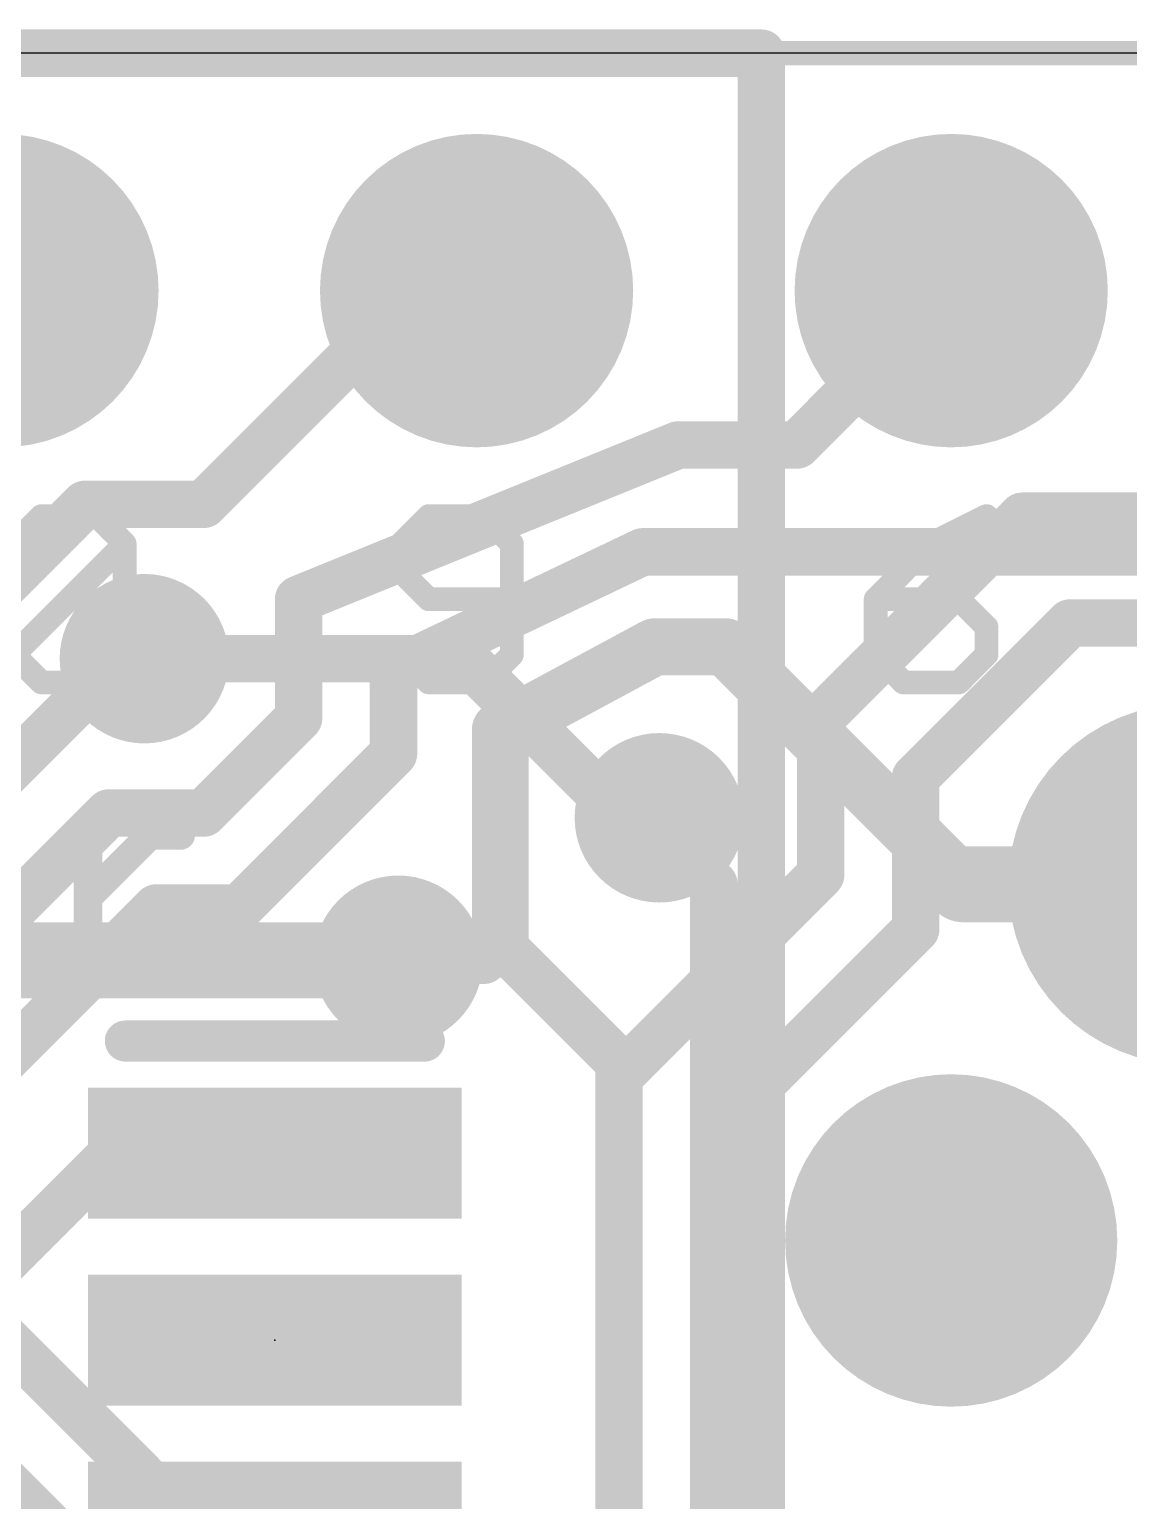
# Model space of a CAD drawing. Extents: x -6.8 to 60.3, y -8.9 to 34.9.
# Drawn here: x 31.9 to 37.78, y 15.12 to 22.99 of the extents above; entities that cross this region are included whole.
import ezdxf

# ---------------------------------------------------------------- set-up
doc = ezdxf.new("R2010")
doc.units = 0
for name, color, linetype in [('1', 12, 'CONTINUOUS'), ('16', 132, 'CONTINUOUS'), ('17', 110, 'CONTINUOUS'), ('18', 110, 'CONTINUOUS'), ('20', 53, 'CONTINUOUS'), ('21', 40, 'CONTINUOUS'), ('23', 40, 'CONTINUOUS'), ('47', 253, 'CONTINUOUS')]:
    doc.layers.add(name, color=color, linetype=linetype)

# ---------------------------------------------------------------- blocks, each defined once
blk = doc.blocks.new('ROUNDP')
at = {"const_width": 0.5}
blk.add_lwpolyline([(0, -0.25, 1), (0, 0.25, 1), (0, -0.25)], format="xyb", dxfattribs=at)
blk = doc.blocks.new('RECT')
blk.add_solid([(-0.5, -0.5), (0.5, -0.5), (-0.5, 0.5), (0.5, 0.5)])
blk = doc.blocks.new('ROUNDV')
at = {"const_width": 0.5}
blk.add_lwpolyline([(0, -0.25, 1), (0, 0.25, 1), (0, -0.25)], format="xyb", dxfattribs=at)

msp = doc.modelspace()

# ---------------------------------------------------------------- linework, layer by layer
at = {"layer": '1'}
for points, const_width in [([(35.814, 22.86), (0, 22.86)], 0.254), ([(35.814, 0), (35.814, 22.86)], 0.254), ([(32.8295, 20.447), (33.9725, 21.59)], 0.254), ([(33.9725, 21.59), (34.29, 21.59)], 0.254), ([(36.0045, 20.7645), (36.83, 21.59)], 0.254), ([(33.3375, 19.939), (35.3695, 20.7645)], 0.254), ([(35.3695, 20.7645), (36.0045, 20.7645)], 0.254), ([(31.3055, 19.558), (32.1945, 20.447)], 0.254), ([(32.1945, 20.447), (32.8295, 20.447)], 0.254), ([(33.8455, 19.558), (35.179, 20.193)], 0.254), ([(35.179, 20.193), (37.973, 20.193)], 0.254), ([(33.3375, 19.304), (33.3375, 19.939)], 0.254), ([(35.2425, 19.685), (34.417, 19.2405)], 0.3048), ([(35.2425, 19.685), (35.6235, 19.685)], 0.3048), ([(35.6235, 19.685), (36.8935, 18.415)], 0.3048), ([(29.96, 17.1965), (32.385, 19.6215)], 0.254), ([(32.385, 19.6215), (32.512, 19.6215)], 0.254), ([(33.8455, 19.1135), (33.8455, 19.558)], 0.254), ([(32.8295, 18.796), (33.3375, 19.304)], 0.254), ([(34.417, 19.2405), (34.417, 18.0975)], 0.3048), ([(33.02, 18.288), (33.8455, 19.1135)], 0.254), ([(30.46, 16.9345), (32.3215, 18.796)], 0.254), ([(32.3215, 18.796), (32.8295, 18.796)], 0.254), ([(35.2679, 18.7071), (35.2679, 18.7706)], 0.254), ([(35.56, 18.415), (35.2679, 18.7071)], 0.254), ([(36.8935, 18.415), (38.1, 18.415)], 0.4064), ([(35.56, 6.0325), (35.56, 18.415)], 0.254), ([(30.96, 16.6725), (32.5755, 18.288)], 0.254), ([(32.5755, 18.288), (33.02, 18.288)], 0.254), ([(34.417, 18.0975), (34.3281, 18.0086)], 0.254), ([(35.052, 17.4625), (34.417, 18.0975)], 0.254), ([(34.3281, 18.0086), (33.8709, 18.0086)], 0.254), ([(35.052, 13.3595), (35.052, 17.4625)], 0.254), ([(31.75, 16.383), (32.3436, 16.9766)], 0.254), ([(32.3436, 16.9766), (33.2105, 16.9766)], 0.254)]:
    msp.add_lwpolyline(points, dxfattribs=dict(at, const_width=const_width))
for points, const_width in [([(35.8775, 22.86, 1), (35.7505, 22.86)], 0.127), ([(35.814, 22.7965, 1), (35.814, 22.9235)], 0.127), ([(33.9725, 21.6535, 1), (33.9725, 21.5265)], 0.127), ([(34.0174, 21.5451, 1), (33.9276, 21.6349)], 0.127), ([(34.29, 21.5265, 1), (34.29, 21.6535)], 0.127), ([(36.8749, 21.5451, 1), (36.7851, 21.6349)], 0.127), ([(35.3695, 20.828, 1), (35.3695, 20.701)], 0.127), ([(35.3934, 20.7057, 1), (35.3456, 20.8233)], 0.127), ([(35.9596, 20.8094, 1), (36.0494, 20.7196)], 0.127), ([(36.0045, 20.701, 1), (36.0045, 20.828)], 0.127), ([(32.1945, 20.5105, 1), (32.1945, 20.3835)], 0.127), ([(32.2394, 20.4021, 1), (32.1496, 20.4919)], 0.127), ([(32.7846, 20.4919, 1), (32.8744, 20.4021)], 0.127), ([(32.8295, 20.3835, 1), (32.8295, 20.5105)], 0.127), ([(35.179, 20.2565, 1), (35.179, 20.1295)], 0.127), ([(35.2063, 20.1357, 1), (35.1517, 20.2503)], 0.127), ([(33.401, 19.939, 1), (33.274, 19.939)], 0.127), ([(33.3136, 19.9978, 1), (33.3614, 19.8802)], 0.127), ([(35.2425, 19.7612, 1), (35.2425, 19.6088)], 0.1524), ([(35.2786, 19.6179, 1), (35.2064, 19.7521)], 0.1524), ([(35.6774, 19.7389, 1), (35.5696, 19.6311)], 0.1524), ([(35.6235, 19.6088, 1), (35.6235, 19.7612)], 0.1524), ([(32.385, 19.685, 1), (32.385, 19.558)], 0.127), ([(32.4299, 19.5766, 1), (32.3401, 19.6664)], 0.127), ([(32.512, 19.558, 1), (32.512, 19.685)], 0.127), ([(33.909, 19.558, 1), (33.782, 19.558)], 0.127), ([(33.8182, 19.6153, 1), (33.8728, 19.5007)], 0.127), ([(33.274, 19.304, 1), (33.401, 19.304)], 0.127), ([(33.3824, 19.2591, 1), (33.2926, 19.3489)], 0.127), ([(34.4932, 19.2405, 1), (34.3408, 19.2405)], 0.1524), ([(34.3809, 19.3076, 1), (34.4531, 19.1734)], 0.1524), ([(33.8904, 19.0686, 1), (33.8006, 19.1584)], 0.127), ([(33.782, 19.1135, 1), (33.909, 19.1135)], 0.127), ([(32.3215, 18.8595, 1), (32.3215, 18.7325)], 0.127), ([(32.3664, 18.7511, 1), (32.2766, 18.8409)], 0.127), ([(32.7846, 18.8409, 1), (32.8744, 18.7511)], 0.127), ([(32.8295, 18.7325, 1), (32.8295, 18.8595)], 0.127), ([(35.3314, 18.7706, 1), (35.2044, 18.7706)], 0.127), ([(35.3128, 18.752, 1), (35.223, 18.6622)], 0.127), ([(35.2044, 18.7071, 1), (35.3314, 18.7071)], 0.127), ([(36.8935, 18.5166, 1), (36.8935, 18.3134)], 0.2032), ([(35.6235, 18.415, 1), (35.4965, 18.415)], 0.127), ([(35.5151, 18.3701, 1), (35.6049, 18.4599)], 0.127), ([(36.8396, 18.3611, 1), (36.9474, 18.4689)], 0.1524), ([(32.5755, 18.3515, 1), (32.5755, 18.2245)], 0.127), ([(32.6204, 18.2431, 1), (32.5306, 18.3329)], 0.127), ([(33.02, 18.2245, 1), (33.02, 18.3515)], 0.127), ([(32.9751, 18.3329, 1), (33.0649, 18.2431)], 0.127), ([(34.4619, 18.1424, 1), (34.3721, 18.0526)], 0.127), ([(34.4619, 18.0526, 1), (34.3721, 18.1424)], 0.127), ([(33.8709, 18.0721, 1), (33.8709, 17.9451)], 0.127), ([(34.2832, 18.0535, 1), (34.373, 17.9637)], 0.127), ([(34.3408, 18.0975, 1), (34.4932, 18.0975)], 0.1524), ([(34.3281, 17.9451, 1), (34.3281, 18.0721)], 0.127), ([(35.1155, 17.4625, 1), (34.9885, 17.4625)], 0.127), ([(35.0071, 17.4176, 1), (35.0969, 17.5074)], 0.127), ([(32.3436, 17.0401, 1), (32.3436, 16.9131)], 0.127), ([(32.3885, 16.9317, 1), (32.2987, 17.0215)], 0.127), ([(33.2105, 16.9131, 1), (33.2105, 17.0401)], 0.127)]:
    msp.add_lwpolyline(points, format="xyb", dxfattribs=dict(at, const_width=const_width))
at = {"layer": '16'}
for points, const_width in [([(35.814, 22.86), (0, 22.86)], 0.254), ([(35.814, 0), (35.814, 22.86)], 0.254), ([(36.1315, 19.304), (37.211, 20.3835)], 0.254), ([(37.211, 20.3835), (40.64, 20.3835)], 0.254), ([(36.6395, 18.9865), (37.465, 19.812)], 0.254), ([(37.465, 19.812), (40.894, 19.812)], 0.254), ([(34.2265, 19.6215), (32.512, 19.6215)], 0.254), ([(34.2265, 19.6215), (35.0774, 18.7706)], 0.254), ([(36.1315, 19.304), (36.1315, 18.4658)], 0.254), ([(36.6395, 18.1737), (36.6395, 18.9865)], 0.254), ([(35.0774, 18.7706), (35.2679, 18.7706)], 0.254), ([(36.1315, 18.4658), (35.052, 17.3863)], 0.254), ([(35.56, 17.0942), (36.6395, 18.1737)], 0.254), ([(31.5214, 18.0086), (33.8709, 18.0086)], 0.4064), ([(33.528, 14.224), (30.353, 17.399)], 0.254), ([(35.052, 17.3863), (35.052, 4.5085)], 0.254), ([(29.845, 17.145), (33.02, 13.97)], 0.254), ([(35.56, 5.1435), (35.56, 17.0942)], 0.254)]:
    msp.add_lwpolyline(points, dxfattribs=dict(at, const_width=const_width))
for points, const_width in [([(35.8775, 22.86, 1), (35.7505, 22.86)], 0.127), ([(35.814, 22.7965, 1), (35.814, 22.9235)], 0.127), ([(37.211, 20.447, 1), (37.211, 20.32)], 0.127), ([(37.2559, 20.3386, 1), (37.1661, 20.4284)], 0.127), ([(37.465, 19.8755, 1), (37.465, 19.7485)], 0.127), ([(37.5099, 19.7671, 1), (37.4201, 19.8569)], 0.127), ([(32.512, 19.685, 1), (32.512, 19.558)], 0.127), ([(34.2714, 19.6664, 1), (34.1816, 19.5766)], 0.127), ([(34.2265, 19.558, 1), (34.2265, 19.685)], 0.127), ([(36.195, 19.304, 1), (36.068, 19.304)], 0.127), ([(36.0866, 19.3489, 1), (36.1764, 19.2591)], 0.127), ([(36.703, 18.9865, 1), (36.576, 18.9865)], 0.127), ([(36.5946, 19.0314, 1), (36.6844, 18.9416)], 0.127), ([(35.0774, 18.8341, 1), (35.0774, 18.7071)], 0.127), ([(35.2679, 18.7071, 1), (35.2679, 18.8341)], 0.127), ([(35.0325, 18.7257, 1), (35.1223, 18.8155)], 0.127), ([(36.1764, 18.4209, 1), (36.0866, 18.5107)], 0.127), ([(36.068, 18.4658, 1), (36.195, 18.4658)], 0.127), ([(36.6844, 18.1288, 1), (36.5946, 18.2186)], 0.127), ([(33.8709, 17.907, 1), (33.8709, 18.1102)], 0.2032), ([(36.576, 18.1737, 1), (36.703, 18.1737)], 0.127), ([(35.1155, 17.3863, 1), (34.9885, 17.3863)], 0.127), ([(35.0071, 17.4312, 1), (35.0969, 17.3414)], 0.127), ([(35.6235, 17.0942, 1), (35.4965, 17.0942)], 0.127), ([(35.5151, 17.1391, 1), (35.6049, 17.0493)], 0.127)]:
    msp.add_lwpolyline(points, format="xyb", dxfattribs=dict(at, const_width=const_width))
at = {"layer": '20'}
msp.add_line((48.26, 22.86), (2.54, 22.86), dxfattribs=at)
at = {"layer": '21'}
for points, const_width in [([(31.8135, 20.236), (31.9618, 20.3843)], 0.127), ([(31.9618, 20.3843), (32.2584, 20.3843)], 0.127), ([(32.2584, 20.3843), (32.4067, 20.236)], 0.127), ([(34.034, 20.3843), (33.8857, 20.236)], 0.127), ([(34.3306, 20.3843), (34.034, 20.3843)], 0.127), ([(34.4789, 20.236), (34.3306, 20.3843)], 0.127), ([(37.0189, 20.3843), (36.7223, 20.236)], 0.127), ([(31.8135, 19.6428), (32.4067, 20.236)], 0.127), ([(32.4067, 20.236), (32.4067, 19.6428)], 0.127), ([(33.8857, 20.236), (33.8857, 20.0877)], 0.127), ([(34.4789, 19.6428), (34.4789, 20.236)], 0.127), ([(36.7223, 20.236), (36.4257, 19.9394)], 0.127), ([(33.8857, 20.0877), (34.034, 19.9394)], 0.127), ([(34.034, 19.9394), (34.4789, 19.9394)], 0.127), ([(36.4257, 19.9394), (36.4257, 19.6428)], 0.127), ([(36.8706, 19.9394), (36.4257, 19.9394)], 0.127), ([(37.0189, 19.7911), (36.8706, 19.9394)], 0.127), ([(37.0189, 19.6428), (37.0189, 19.7911)], 0.127), ([(31.9618, 19.4945), (31.8135, 19.6428)], 0.127), ([(32.4067, 19.6428), (32.2584, 19.4945)], 0.127), ([(33.8857, 19.6428), (34.034, 19.4945)], 0.127), ([(34.3306, 19.4945), (34.4789, 19.6428)], 0.127), ([(36.4257, 19.6428), (36.574, 19.4945)], 0.127), ([(36.8706, 19.4945), (37.0189, 19.6428)], 0.127), ([(32.2584, 19.4945), (31.9618, 19.4945)], 0.127), ([(34.034, 19.4945), (34.3306, 19.4945)], 0.127), ([(36.574, 19.4945), (36.8706, 19.4945)], 0.127), ([(32.2106, 18.015), (32.2106, 18.6759)], 0.1524), ([(32.2106, 18.3454), (32.5411, 18.6759)], 0.1524), ([(32.5411, 18.6759), (32.7064, 18.6759)], 0.1524), ([(32.4105, 17.5766), (34.0105, 17.5766)], 0.22)]:
    msp.add_lwpolyline(points, dxfattribs=dict(at, const_width=const_width))
for points, const_width in [([(31.9618, 20.416, 1), (31.9618, 20.3525)], 0.0635), ([(31.9842, 20.3618, 1), (31.9393, 20.4067)], 0.0635), ([(32.2808, 20.4067, 1), (32.2359, 20.3618)], 0.0635), ([(32.2584, 20.3525, 1), (32.2584, 20.416)], 0.0635), ([(34.034, 20.416, 1), (34.034, 20.3525)], 0.0635), ([(34.0565, 20.3618, 1), (34.0116, 20.4067)], 0.0635), ([(34.3531, 20.4067, 1), (34.3082, 20.3618)], 0.0635), ([(34.3306, 20.3525, 1), (34.3306, 20.416)], 0.0635), ([(37.0331, 20.3559, 1), (37.0047, 20.4127)], 0.0635), ([(32.4384, 20.236, 1), (32.3749, 20.236)], 0.0635), ([(32.4291, 20.2135, 1), (32.3842, 20.2584)], 0.0635), ([(32.3842, 20.2135, 1), (32.4291, 20.2584)], 0.0635), ([(33.9175, 20.236, 1), (33.854, 20.236)], 0.0635), ([(33.8633, 20.2584, 1), (33.9082, 20.2135)], 0.0635), ([(34.5107, 20.236, 1), (34.4472, 20.236)], 0.0635), ([(34.4565, 20.2135, 1), (34.5014, 20.2584)], 0.0635), ([(36.7081, 20.2644, 1), (36.7365, 20.2076)], 0.0635), ([(36.7448, 20.2135, 1), (36.6999, 20.2584)], 0.0635), ([(33.9082, 20.1101, 1), (33.8633, 20.0652)], 0.0635), ([(33.854, 20.0877, 1), (33.9175, 20.0877)], 0.0635), ([(34.034, 19.9711, 1), (34.034, 19.9076)], 0.0635), ([(34.0116, 19.9169, 1), (34.0565, 19.9618)], 0.0635), ([(34.4789, 19.9076, 1), (34.4789, 19.9711)], 0.0635), ([(36.4575, 19.9394, 1), (36.394, 19.9394)], 0.0635), ([(36.4257, 19.9711, 1), (36.4257, 19.9076)], 0.0635), ([(36.4033, 19.9618, 1), (36.4482, 19.9169)], 0.0635), ([(36.8931, 19.9618, 1), (36.8482, 19.9169)], 0.0635), ([(36.8706, 19.9076, 1), (36.8706, 19.9711)], 0.0635), ([(37.0507, 19.7911, 1), (36.9872, 19.7911)], 0.0635), ([(36.9965, 19.7686, 1), (37.0414, 19.8135)], 0.0635), ([(32.3749, 19.6428, 1), (32.4384, 19.6428)], 0.0635), ([(32.4291, 19.6203, 1), (32.3842, 19.6652)], 0.0635), ([(33.9082, 19.6652, 1), (33.8633, 19.6203)], 0.0635), ([(34.4472, 19.6428, 1), (34.5107, 19.6428)], 0.0635), ([(34.5014, 19.6203, 1), (34.4565, 19.6652)], 0.0635), ([(36.394, 19.6428, 1), (36.4575, 19.6428)], 0.0635), ([(36.4482, 19.6652, 1), (36.4033, 19.6203)], 0.0635), ([(36.9872, 19.6428, 1), (37.0507, 19.6428)], 0.0635), ([(37.0414, 19.6203, 1), (36.9965, 19.6652)], 0.0635), ([(31.9618, 19.5263, 1), (31.9618, 19.4628)], 0.0635), ([(31.9393, 19.472, 1), (31.9842, 19.517)], 0.0635), ([(32.2359, 19.517, 1), (32.2808, 19.472)], 0.0635), ([(32.2584, 19.4628, 1), (32.2584, 19.5263)], 0.0635), ([(34.034, 19.5263, 1), (34.034, 19.4628)], 0.0635), ([(34.0116, 19.472, 1), (34.0565, 19.517)], 0.0635), ([(34.3082, 19.517, 1), (34.3531, 19.472)], 0.0635), ([(34.3306, 19.4628, 1), (34.3306, 19.5263)], 0.0635), ([(36.574, 19.5263, 1), (36.574, 19.4628)], 0.0635), ([(36.5516, 19.472, 1), (36.5965, 19.517)], 0.0635), ([(36.8482, 19.517, 1), (36.8931, 19.472)], 0.0635), ([(36.8706, 19.4628, 1), (36.8706, 19.5263)], 0.0635), ([(32.2487, 18.6759, 1), (32.1725, 18.6759)], 0.0762), ([(32.5411, 18.714, 1), (32.5411, 18.6378)], 0.0762), ([(32.5681, 18.649, 1), (32.5142, 18.7029)], 0.0762), ([(32.7064, 18.6378, 1), (32.7064, 18.714)], 0.0762), ([(32.1837, 18.3724, 1), (32.2376, 18.3185)], 0.0762), ([(32.1725, 18.015, 1), (32.2487, 18.015)], 0.0762), ([(32.4105, 17.6316, 1), (32.4105, 17.5216)], 0.11), ([(34.0105, 17.5216, 1), (34.0105, 17.6316)], 0.11)]:
    msp.add_lwpolyline(points, format="xyb", dxfattribs=dict(at, const_width=const_width))
at = {"layer": '23'}
msp.add_point((33.2105, 15.9766), dxfattribs=at)
at = {"layer": '47', "const_width": 0.13}
msp.add_lwpolyline([(24.13, 22.86), (60.243, 22.86)], dxfattribs=at)

# ---------------------------------------------------------------- block references
at = {"layer": '1', "xscale": 2, "yscale": 0.7, "rotation": 180}
for p in [(33.2105, 16.9766), (33.2105, 15.9766), (33.2105, 14.9766)]:
    msp.add_blockref('RECT', p, dxfattribs=at)
at = {"layer": '17', "xscale": 1.6764, "yscale": 1.6764, "rotation": 90}
for p in [(31.75, 21.59), (31.75, 21.59), (34.29, 21.59), (34.29, 21.59), (36.83, 21.59), (36.83, 21.59)]:
    msp.add_blockref('ROUNDP', p, dxfattribs=at)
at = {"layer": '18'}
for p, xscale, yscale in [((32.512, 19.6215), 0.9064, 0.9064), ((32.512, 19.6215), 0.9064, 0.9064), ((38.1, 18.415), 1.9304, 1.9304), ((38.1, 18.415), 1.9304, 1.9304), ((35.2679, 18.7706), 0.9064, 0.9064), ((35.2679, 18.7706), 0.9064, 0.9064), ((33.8709, 18.0086), 0.9064, 0.9064), ((33.8709, 18.0086), 0.9064, 0.9064), ((36.83, 16.51), 1.778, 1.778), ((36.83, 16.51), 1.778, 1.778)]:
    msp.add_blockref('ROUNDV', p, dxfattribs=dict(at, xscale=xscale, yscale=yscale))

doc.saveas('drawing.dxf')
